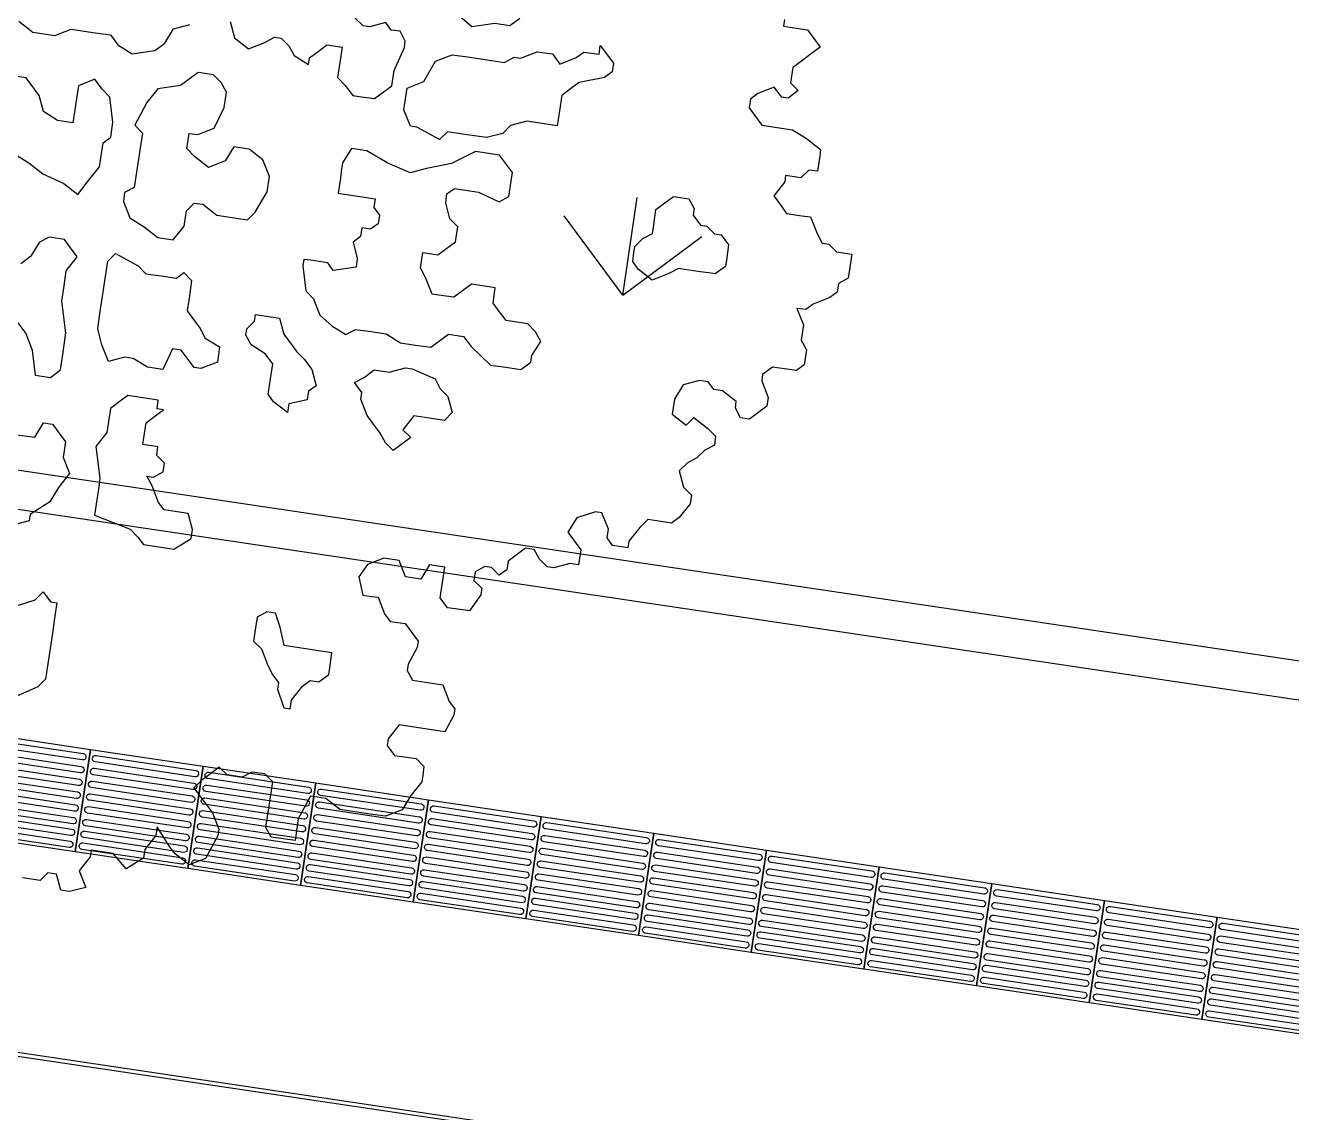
# Model space of a CAD drawing. Header units: millimetres. Extents: x 338 to 506, y 179 to 335.
# Drawn here: x 451.55 to 456.443, y 195.263 to 199.466 of the extents above; entities that cross this region are included whole.
import ezdxf

# ---------------------------------------------------------------- set-up
doc = ezdxf.new("R2010")
doc.units = ezdxf.units.MM
for name, color, linetype in [('ANDEN', 251, 'Continuous'), ('ARBOL-TOP', 3, 'Continuous'), ('MOBILIARIO_URBANO', 51, 'Continuous'), ('MUROS', 32, 'Continuous')]:
    doc.layers.add(name, color=color, linetype=linetype)

# ---------------------------------------------------------------- blocks, each defined once
blk = doc.blocks.new('*X894')
at = {"color": 0}
for q in [(25.7275, 35.2908), (25.7275, 34.752), (25.8391, 35.0214)]:
    blk.add_line((25.4581, 35.0214), q, dxfattribs=at)
blk = doc.blocks.new('*U883')
at = {"layer": 'MOBILIARIO_URBANO', "color": 241}
blk.add_lwpolyline([(1146.6783, 221.4799), (1147.1184, 221.4799), (1147.1184, 221.0799), (1146.6783, 221.0799), (1146.6783, 221.4799)], dxfattribs=at)
for points in [[(1146.7032, 221.4599), (1147.0933, 221.4599, -1), (1147.0933, 221.4349), (1146.7032, 221.4349, -1)], [(1146.7031, 221.4099), (1147.0932, 221.4099, -1), (1147.0932, 221.3849), (1146.7031, 221.3849, -1)], [(1146.7031, 221.3599), (1147.0932, 221.3599, -1), (1147.0932, 221.3349), (1146.7031, 221.3349, -1)], [(1146.703, 221.3099), (1147.0932, 221.3099, -1), (1147.0932, 221.2849), (1146.703, 221.2849, -1)], [(1146.703, 221.2599), (1147.0931, 221.2599, -1), (1147.0931, 221.2349), (1146.703, 221.2349, -1)], [(1146.7028, 221.2099), (1147.0929, 221.2099, -1), (1147.0929, 221.1849), (1146.7028, 221.1849, -1)], [(1146.7028, 221.1644), (1147.093, 221.1644, -1), (1147.093, 221.1394), (1146.7028, 221.1394, -1)], [(1146.7028, 221.1179), (1147.0929, 221.1179, -1), (1147.0929, 221.0929), (1146.7028, 221.0929, -1)]]:
    blk.add_lwpolyline(points, format="xyb", close=True, dxfattribs=at)
blk = doc.blocks.new('ARBOLITO')
at = {"linetype": 'ByBlock'}
for points in [[(463.2956, 69.1652), (463.2956, 69.1589), (463.3039, 69.1589), (463.3185, 69.1589), (463.333, 69.1444), (463.3247, 69.1361), (463.3185, 69.1298), (463.3102, 69.1215), (463.3102, 69.107), (463.3185, 69.1008), (463.3102, 69.0924), (463.3039, 69.0924), (463.2956, 69.1008), (463.2811, 69.0924), (463.2749, 69.0862), (463.2749, 69.0779), (463.2811, 69.0717), (463.2894, 69.0633), (463.2956, 69.0633), (463.3185, 69.0633), (463.333, 69.0571), (463.3476, 69.0488), (463.3476, 69.0426), (463.3476, 69.028), (463.3393, 69.028), (463.333, 69.0197), (463.3247, 69.0197), (463.3185, 69.0197), (463.3185, 69.0135), (463.3102, 68.9989), (463.3185, 68.9906), (463.3247, 68.9844), (463.3393, 68.9844), (463.3476, 68.9844), (463.3559, 68.9698), (463.3621, 68.9615), (463.3684, 68.9615), (463.3767, 68.9553), (463.3912, 68.9553), (463.3912, 68.9408), (463.3912, 68.9324), (463.3829, 68.9262), (463.3829, 68.9179), (463.3767, 68.9117), (463.3621, 68.9034), (463.3559, 68.8971), (463.3476, 68.8971), (463.3559, 68.8826), (463.3559, 68.868), (463.3621, 68.8597), (463.3621, 68.8452), (463.3559, 68.8389), (463.333, 68.8389), (463.3247, 68.8306), (463.3247, 68.8244), (463.333, 68.8098), (463.333, 68.8015), (463.3185, 68.787), (463.3102, 68.787), (463.3039, 68.7953), (463.3039, 68.8015), (463.2894, 68.8098), (463.2811, 68.8098), (463.2749, 68.8161), (463.2665, 68.8161), (463.252, 68.8098), (463.2458, 68.7953), (463.2458, 68.7808), (463.2603, 68.7724), (463.2665, 68.7808), (463.2811, 68.7724), (463.2894, 68.7662), (463.2894, 68.7579), (463.2811, 68.7517), (463.2749, 68.7434), (463.2665, 68.7371), (463.2603, 68.7288), (463.2665, 68.7143), (463.2749, 68.708), (463.2749, 68.6997), (463.2665, 68.6852), (463.2603, 68.6789), (463.2458, 68.6789), (463.2375, 68.6789), (463.2312, 68.6706), (463.2229, 68.6561), (463.2229, 68.6498), (463.2167, 68.6498), (463.2084, 68.6498), (463.2021, 68.6561), (463.2021, 68.6644), (463.1938, 68.6789), (463.1876, 68.6789), (463.171, 68.6706), (463.1647, 68.6561), (463.1793, 68.6415), (463.1793, 68.627), (463.171, 68.627), (463.1564, 68.6208), (463.1502, 68.6208), (463.1419, 68.627), (463.1356, 68.6353), (463.1273, 68.6353), (463.1128, 68.6208), (463.1128, 68.6124), (463.1065, 68.6062), (463.0982, 68.6124), (463.092, 68.6124), (463.0837, 68.6062), (463.0837, 68.5979), (463.092, 68.5917), (463.092, 68.5854), (463.0837, 68.5688), (463.0775, 68.5688), (463.0629, 68.5688), (463.0546, 68.5771), (463.0546, 68.5854), (463.0546, 68.5917), (463.0546, 68.6062), (463.0401, 68.6062), (463.0338, 68.5917), (463.0193, 68.5917), (463.011, 68.6062), (462.9964, 68.6062), (462.9819, 68.5979), (462.9756, 68.5854), (462.9819, 68.5688), (462.9902, 68.5688), (462.9964, 68.5688), (463.0047, 68.5543), (463.011, 68.548), (463.0255, 68.548), (463.0338, 68.5397), (463.0401, 68.5335), (463.0401, 68.5273), (463.0338, 68.5106), (463.0338, 68.5044), (463.0401, 68.4961), (463.0484, 68.4961), (463.0691, 68.4961), (463.0775, 68.4815), (463.0837, 68.4753), (463.0837, 68.4691), (463.0775, 68.4524), (463.0691, 68.4524), (463.0546, 68.4524), (463.0401, 68.4524), (463.0338, 68.4524), (463.0255, 68.4379), (463.0255, 68.4317), (463.0338, 68.4234), (463.0546, 68.4234), (463.0629, 68.4171), (463.0629, 68.4088), (463.0629, 68.4026), (463.0546, 68.388), (463.0484, 68.3735), (463.0338, 68.3652), (463.0193, 68.3652), (462.9964, 68.3652), (462.9902, 68.3652), (462.9756, 68.3735), (462.9673, 68.3735), (462.9611, 68.3735), (462.9528, 68.3506), (462.9528, 68.3299), (462.9299, 68.3299), (462.9237, 68.3382), (462.9237, 68.3444), (462.9237, 68.3589), (462.9237, 68.3652), (462.9237, 68.3818), (462.9154, 68.388), (462.9029, 68.388), (462.8946, 68.3818), (462.8801, 68.3818), (462.8717, 68.388), (462.8655, 68.3818), (462.8572, 68.3735), (462.851, 68.3652), (462.8572, 68.3589), (462.8717, 68.3444), (462.8801, 68.3299), (462.8801, 68.3236), (462.8717, 68.3008), (462.8572, 68.2925), (462.8427, 68.3008), (462.8364, 68.307), (462.8219, 68.3236), (462.8219, 68.3153), (462.8136, 68.3008), (462.8136, 68.2925), (462.799, 68.28), (462.7845, 68.2925), (462.7699, 68.2925), (462.7637, 68.2925), (462.7637, 68.2862), (462.7554, 68.2717), (462.7637, 68.2571), (462.7491, 68.2509), (462.7408, 68.2509), (462.7346, 68.2654), (462.7263, 68.2654), (462.7201, 68.2571), (462.7034, 68.2571)], [(463.2956, 69.1652), (463.2956, 69.1589), (463.3039, 69.1589), (463.3185, 69.1589), (463.333, 69.1444), (463.3247, 69.1361), (463.3185, 69.1298), (463.3102, 69.1215), (463.3102, 69.107), (463.3185, 69.1008), (463.3102, 69.0924), (463.3039, 69.0924), (463.2956, 69.1008), (463.2811, 69.0924), (463.2749, 69.0862), (463.2749, 69.0779), (463.2811, 69.0717), (463.2894, 69.0633), (463.2956, 69.0633), (463.3185, 69.0633), (463.333, 69.0571), (463.3476, 69.0488), (463.3476, 69.0426), (463.3476, 69.028), (463.3393, 69.028), (463.333, 69.0197), (463.3247, 69.0197), (463.3185, 69.0197), (463.3185, 69.0135), (463.3102, 68.9989), (463.3185, 68.9906), (463.3247, 68.9844), (463.3393, 68.9844), (463.3476, 68.9844), (463.3559, 68.9698), (463.3621, 68.9615), (463.3684, 68.9615), (463.3767, 68.9553), (463.3912, 68.9553), (463.3912, 68.9408), (463.3912, 68.9324), (463.3829, 68.9262), (463.3829, 68.9179), (463.3767, 68.9117), (463.3621, 68.9034), (463.3559, 68.8971), (463.3476, 68.8971), (463.3559, 68.8826), (463.3559, 68.868), (463.3621, 68.8597), (463.3621, 68.8452), (463.3559, 68.8389), (463.333, 68.8389), (463.3247, 68.8306), (463.3247, 68.8244), (463.333, 68.8098), (463.333, 68.8015), (463.3185, 68.787), (463.3102, 68.787), (463.3039, 68.7953), (463.3039, 68.8015), (463.2894, 68.8098), (463.2811, 68.8098), (463.2749, 68.8161), (463.2665, 68.8161), (463.252, 68.8098), (463.2458, 68.7953), (463.2458, 68.7808), (463.2603, 68.7724), (463.2665, 68.7808), (463.2811, 68.7724), (463.2894, 68.7662), (463.2894, 68.7579), (463.2811, 68.7517), (463.2749, 68.7434), (463.2665, 68.7371), (463.2603, 68.7288), (463.2665, 68.7143), (463.2749, 68.708), (463.2749, 68.6997), (463.2665, 68.6852), (463.2603, 68.6789), (463.2458, 68.6789), (463.2375, 68.6789), (463.2312, 68.6706), (463.2229, 68.6561), (463.2229, 68.6498), (463.2167, 68.6498), (463.2084, 68.6498), (463.2021, 68.6561), (463.2021, 68.6644), (463.1938, 68.6789), (463.1876, 68.6789), (463.171, 68.6706), (463.1647, 68.6561), (463.1793, 68.6415), (463.1793, 68.627), (463.171, 68.627), (463.1564, 68.6208), (463.1502, 68.6208), (463.1419, 68.627), (463.1356, 68.6353), (463.1273, 68.6353), (463.1128, 68.6208), (463.1128, 68.6124), (463.1065, 68.6062), (463.0982, 68.6124), (463.092, 68.6124), (463.0837, 68.6062), (463.0837, 68.5979), (463.092, 68.5917), (463.092, 68.5854), (463.0837, 68.5688), (463.0775, 68.5688), (463.0629, 68.5688), (463.0546, 68.5771), (463.0546, 68.5854), (463.0546, 68.5917), (463.0546, 68.6062), (463.0401, 68.6062), (463.0338, 68.5917), (463.0193, 68.5917), (463.011, 68.6062), (462.9964, 68.6062), (462.9819, 68.5979), (462.9756, 68.5854), (462.9819, 68.5688), (462.9902, 68.5688), (462.9964, 68.5688), (463.0047, 68.5543), (463.011, 68.548), (463.0255, 68.548), (463.0338, 68.5397), (463.0401, 68.5335), (463.0401, 68.5273), (463.0338, 68.5106), (463.0338, 68.5044), (463.0401, 68.4961), (463.0484, 68.4961), (463.0691, 68.4961), (463.0775, 68.4815), (463.0837, 68.4753), (463.0837, 68.4691), (463.0775, 68.4524), (463.0691, 68.4524), (463.0546, 68.4524), (463.0401, 68.4524), (463.0338, 68.4524), (463.0255, 68.4379), (463.0255, 68.4317), (463.0338, 68.4234), (463.0546, 68.4234), (463.0629, 68.4171), (463.0629, 68.4088), (463.0629, 68.4026), (463.0546, 68.388), (463.0484, 68.3735), (463.0338, 68.3652), (463.0193, 68.3652), (462.9964, 68.3652), (462.9902, 68.3652), (462.9756, 68.3735), (462.9673, 68.3735), (462.9611, 68.3735), (462.9528, 68.3506), (462.9528, 68.3299), (462.9299, 68.3299), (462.9237, 68.3382), (462.9237, 68.3444), (462.9237, 68.3589), (462.9237, 68.3652), (462.9237, 68.3818), (462.9154, 68.388), (462.9029, 68.388), (462.8946, 68.3818), (462.8801, 68.3818), (462.8717, 68.388), (462.8655, 68.3818), (462.8572, 68.3735), (462.851, 68.3652), (462.8572, 68.3589), (462.8717, 68.3444), (462.8801, 68.3299), (462.8801, 68.3236), (462.8717, 68.3008), (462.8572, 68.2925), (462.8427, 68.3008), (462.8364, 68.307), (462.8219, 68.3236), (462.8219, 68.3153), (462.8136, 68.3008), (462.8136, 68.2925), (462.799, 68.28), (462.7845, 68.2925), (462.7699, 68.2925), (462.7637, 68.2925), (462.7637, 68.2862), (462.7554, 68.2717), (462.7637, 68.2571), (462.7491, 68.2509), (462.7408, 68.2509), (462.7346, 68.2654), (462.7263, 68.2654), (462.7201, 68.2571), (462.7034, 68.2571)], [(462.5808, 69.0571), (462.5954, 69.0488), (462.6162, 69.0488), (462.6307, 69.0571), (462.6536, 69.0571), (462.6681, 69.0571), (462.6764, 69.0488), (462.691, 69.0426), (462.7117, 69.0488), (462.7201, 69.0571), (462.7263, 69.0717), (462.7408, 69.0779)], [(462.7782, 69.0862), (462.7845, 69.0717), (462.799, 69.0633), (462.8136, 69.0717), (462.8219, 69.0779), (462.8281, 69.0779), (462.8364, 69.0717), (462.8427, 69.0633), (462.8572, 69.0571), (462.8572, 69.0633), (462.8655, 69.0717), (462.8717, 69.0779), (462.8863, 69.0779), (462.8863, 69.0633), (462.8863, 69.0488), (462.8946, 69.0426), (462.9029, 69.0343), (462.9091, 69.0343), (462.9237, 69.0343), (462.9382, 69.0488), (462.9382, 69.0633), (462.9445, 69.0862), (462.9445, 69.0924), (462.9382, 69.1008), (462.9299, 69.1008), (462.9237, 69.107), (462.9091, 69.1008), (462.9029, 69.1008), (462.8946, 69.107)], [(462.9819, 69.1298), (463.0047, 69.1153), (463.0255, 69.1215), (463.0401, 69.1215), (463.0484, 69.1298)], [(462.5808, 69.0571), (462.5954, 69.0488), (462.6162, 69.0488), (462.6307, 69.0571), (462.6536, 69.0571), (462.6681, 69.0571), (462.6764, 69.0488), (462.691, 69.0426), (462.7117, 69.0488), (462.7201, 69.0571), (462.7263, 69.0717), (462.7408, 69.0779)], [(462.7782, 69.0862), (462.7845, 69.0717), (462.799, 69.0633), (462.8136, 69.0717), (462.8219, 69.0779), (462.8281, 69.0779), (462.8364, 69.0717), (462.8427, 69.0633), (462.8572, 69.0571), (462.8572, 69.0633), (462.8655, 69.0717), (462.8717, 69.0779), (462.8863, 69.0779), (462.8863, 69.0633), (462.8863, 69.0488), (462.8946, 69.0426), (462.9029, 69.0343), (462.9091, 69.0343), (462.9237, 69.0343), (462.9382, 69.0488), (462.9382, 69.0633), (462.9445, 69.0862), (462.9445, 69.0924), (462.9382, 69.1008), (462.9299, 69.1008), (462.9237, 69.107), (462.9091, 69.1008), (462.9029, 69.1008), (462.8946, 69.107)], [(462.9819, 69.1298), (463.0047, 69.1153), (463.0255, 69.1215), (463.0401, 69.1215), (463.0484, 69.1298)], [(462.9611, 69.0135), (462.9528, 69.028), (462.9528, 69.0343), (462.9528, 69.0488), (462.9673, 69.0571), (462.9756, 69.0779), (462.9902, 69.0862), (463.0047, 69.0862), (463.0193, 69.0862), (463.0401, 69.0862), (463.0484, 69.0924), (463.0546, 69.0924), (463.0691, 69.1008), (463.0837, 69.1008), (463.092, 69.0924), (463.1065, 69.1008), (463.1128, 69.107), (463.1273, 69.107), (463.1273, 69.1153), (463.1419, 69.1008), (463.1419, 69.0924), (463.1356, 69.0862), (463.1128, 69.0779), (463.1065, 69.0717), (463.0982, 69.0633), (463.0982, 69.0488), (463.0982, 69.0343), (463.0837, 69.0343), (463.0691, 69.0343), (463.0546, 69.028), (463.0484, 69.0197), (463.0338, 69.0135), (463.011, 69.0135), (462.9964, 69.0135), (462.9902, 69.0052), (462.9673, 69.0135), (462.9611, 69.0135), (462.9611, 69.0135)], [(462.9611, 69.0135), (462.9528, 69.028), (462.9528, 69.0343), (462.9528, 69.0488), (462.9673, 69.0571), (462.9756, 69.0779), (462.9902, 69.0862), (463.0047, 69.0862), (463.0193, 69.0862), (463.0401, 69.0862), (463.0484, 69.0924), (463.0546, 69.0924), (463.0691, 69.1008), (463.0837, 69.1008), (463.092, 69.0924), (463.1065, 69.1008), (463.1128, 69.107), (463.1273, 69.107), (463.1273, 69.1153), (463.1419, 69.1008), (463.1419, 69.0924), (463.1356, 69.0862), (463.1128, 69.0779), (463.1065, 69.0717), (463.0982, 69.0633), (463.0982, 69.0488), (463.0982, 69.0343), (463.0837, 69.0343), (463.0691, 69.0343), (463.0546, 69.028), (463.0484, 69.0197), (463.0338, 69.0135), (463.011, 69.0135), (462.9964, 69.0135), (462.9902, 69.0052), (462.9673, 69.0135), (462.9611, 69.0135)], [(462.7034, 68.9034), (462.7117, 68.8888), (462.7263, 68.8826), (462.7408, 68.8743), (462.7491, 68.8743), (462.7554, 68.8743), (462.7637, 68.8888), (462.7637, 68.8971), (462.7637, 68.9034), (462.7699, 68.9117), (462.7782, 68.9117), (462.7928, 68.9034), (462.8073, 68.9034), (462.8219, 68.9034), (462.8281, 68.9117), (462.8364, 68.9324), (462.8364, 68.947), (462.8281, 68.9615), (462.8136, 68.9698), (462.8073, 68.9698), (462.799, 68.9698), (462.7928, 68.9553), (462.7782, 68.947), (462.7637, 68.9553), (462.7554, 68.9615), (462.7554, 68.9761), (462.7637, 68.9761), (462.7782, 68.9844), (462.7845, 69.0052), (462.7845, 69.0197), (462.7782, 69.028), (462.7699, 69.0343), (462.7554, 69.0343), (462.7491, 69.028), (462.7408, 69.0197), (462.7201, 69.0135), (462.7117, 68.9989), (462.7034, 68.9761), (462.7117, 68.9698), (462.7117, 68.9553), (462.7117, 68.9324), (462.7117, 68.9179), (462.7034, 68.9117), (462.7034, 68.9034), (462.7034, 68.9034)], [(462.7034, 68.9034), (462.7117, 68.8888), (462.7263, 68.8826), (462.7408, 68.8743), (462.7491, 68.8743), (462.7554, 68.8743), (462.7637, 68.8888), (462.7637, 68.8971), (462.7637, 68.9034), (462.7699, 68.9117), (462.7782, 68.9117), (462.7928, 68.9034), (462.8073, 68.9034), (462.8219, 68.9034), (462.8281, 68.9117), (462.8364, 68.9324), (462.8364, 68.947), (462.8281, 68.9615), (462.8136, 68.9698), (462.8073, 68.9698), (462.799, 68.9698), (462.7928, 68.9553), (462.7782, 68.947), (462.7637, 68.9553), (462.7554, 68.9615), (462.7554, 68.9761), (462.7637, 68.9761), (462.7782, 68.9844), (462.7845, 69.0052), (462.7845, 69.0197), (462.7782, 69.028), (462.7699, 69.0343), (462.7554, 69.0343), (462.7491, 69.028), (462.7408, 69.0197), (462.7201, 69.0135), (462.7117, 68.9989), (462.7034, 68.9761), (462.7117, 68.9698), (462.7117, 68.9553), (462.7117, 68.9324), (462.7117, 68.9179), (462.7034, 68.9117), (462.7034, 68.9034)], [(462.5954, 68.9324), (462.6099, 68.9262), (462.6245, 68.9179), (462.6453, 68.9117), (462.6598, 68.9034), (462.6681, 68.9179), (462.6764, 68.9324), (462.6764, 68.9553), (462.6827, 68.9615), (462.6827, 68.9761), (462.6764, 68.9989), (462.6681, 69.0052), (462.6598, 69.0135), (462.6453, 69.0052), (462.6453, 68.9989), (462.6453, 68.9844), (462.6453, 68.9698), (462.6307, 68.9698), (462.6162, 68.9761), (462.6099, 68.9906), (462.5954, 69.0052), (462.5871, 69.0052)], [(462.5954, 68.9324), (462.6099, 68.9262), (462.6245, 68.9179), (462.6453, 68.9117), (462.6598, 68.9034), (462.6681, 68.9179), (462.6764, 68.9324), (462.6764, 68.9553), (462.6827, 68.9615), (462.6827, 68.9761), (462.6764, 68.9989), (462.6681, 69.0052), (462.6598, 69.0135), (462.6453, 69.0052), (462.6453, 68.9989), (462.6453, 68.9844), (462.6453, 68.9698), (462.6307, 68.9698), (462.6162, 68.9761), (462.6099, 68.9906), (462.5954, 69.0052), (462.5871, 69.0052)], [(462.9091, 68.868), (462.9029, 68.8743), (462.8863, 68.8743), (462.8801, 68.8743), (462.8801, 68.868), (462.8863, 68.8452), (462.8946, 68.8389), (462.9029, 68.8244), (462.9154, 68.8161), (462.9299, 68.8098), (462.9382, 68.8161), (462.9528, 68.8161), (462.9673, 68.8161), (462.9819, 68.8098), (462.9964, 68.8098), (463.011, 68.8098), (463.0255, 68.8244), (463.0401, 68.8244), (463.0484, 68.8161), (463.0691, 68.8015), (463.0837, 68.8015), (463.0982, 68.8015), (463.1065, 68.8098), (463.1065, 68.8161), (463.1128, 68.8306), (463.1065, 68.8389), (463.0982, 68.8452), (463.092, 68.8452), (463.0775, 68.8452), (463.0691, 68.8535), (463.0629, 68.8597), (463.0629, 68.8743), (463.0546, 68.8743), (463.0401, 68.8743), (463.0338, 68.868), (463.0255, 68.8597), (463.011, 68.8597), (463.0047, 68.8597), (462.9964, 68.8743), (462.9902, 68.8826), (462.9902, 68.8888), (462.9902, 68.8971), (463.0047, 68.8971), (463.011, 68.9034), (463.0193, 68.9117), (463.0193, 68.9262), (463.011, 68.9324), (463.0047, 68.947), (463.0047, 68.9553), (463.011, 68.9615), (463.0255, 68.9615), (463.0338, 68.9615), (463.0546, 68.9553), (463.0629, 68.9615), (463.0629, 68.9761), (463.0629, 68.9844), (463.0484, 68.9989), (463.0255, 68.9989), (463.0047, 68.9844), (462.9819, 68.9761), (462.9673, 68.9698), (462.9445, 68.9761), (462.9237, 68.9844), (462.9091, 68.9844), (462.9029, 68.9698), (462.9029, 68.9615), (462.9029, 68.9553), (462.9029, 68.9408), (462.9091, 68.9408), (462.9237, 68.9408), (462.9382, 68.9408), (462.9382, 68.9324), (462.9445, 68.9262), (462.9445, 68.9179), (462.9382, 68.9117), (462.9299, 68.9117), (462.9299, 68.9034), (462.9237, 68.8971), (462.9299, 68.8826), (462.9299, 68.8743), (462.9091, 68.868), (462.9091, 68.868)], [(462.9091, 68.868), (462.9029, 68.8743), (462.8863, 68.8743), (462.8801, 68.8743), (462.8801, 68.868), (462.8863, 68.8452), (462.8946, 68.8389), (462.9029, 68.8244), (462.9154, 68.8161), (462.9299, 68.8098), (462.9382, 68.8161), (462.9528, 68.8161), (462.9673, 68.8161), (462.9819, 68.8098), (462.9964, 68.8098), (463.011, 68.8098), (463.0255, 68.8244), (463.0401, 68.8244), (463.0484, 68.8161), (463.0691, 68.8015), (463.0837, 68.8015), (463.0982, 68.8015), (463.1065, 68.8098), (463.1065, 68.8161), (463.1128, 68.8306), (463.1065, 68.8389), (463.0982, 68.8452), (463.092, 68.8452), (463.0775, 68.8452), (463.0691, 68.8535), (463.0629, 68.8597), (463.0629, 68.8743), (463.0546, 68.8743), (463.0401, 68.8743), (463.0338, 68.868), (463.0255, 68.8597), (463.011, 68.8597), (463.0047, 68.8597), (462.9964, 68.8743), (462.9902, 68.8826), (462.9902, 68.8888), (462.9902, 68.8971), (463.0047, 68.8971), (463.011, 68.9034), (463.0193, 68.9117), (463.0193, 68.9262), (463.011, 68.9324), (463.0047, 68.947), (463.0047, 68.9553), (463.011, 68.9615), (463.0255, 68.9615), (463.0338, 68.9615), (463.0546, 68.9553), (463.0629, 68.9615), (463.0629, 68.9761), (463.0629, 68.9844), (463.0484, 68.9989), (463.0255, 68.9989), (463.0047, 68.9844), (462.9819, 68.9761), (462.9673, 68.9698), (462.9445, 68.9761), (462.9237, 68.9844), (462.9091, 68.9844), (462.9029, 68.9698), (462.9029, 68.9615), (462.9029, 68.9553), (462.9029, 68.9408), (462.9091, 68.9408), (462.9237, 68.9408), (462.9382, 68.9408), (462.9382, 68.9324), (462.9445, 68.9262), (462.9445, 68.9179), (462.9382, 68.9117), (462.9299, 68.9117), (462.9299, 68.9034), (462.9237, 68.8971), (462.9299, 68.8826), (462.9299, 68.8743), (462.9091, 68.868)], [(463.2375, 68.9179), (463.2312, 68.9179), (463.2229, 68.9117), (463.2084, 68.9034), (463.1938, 68.9117), (463.1876, 68.9179), (463.1876, 68.9262), (463.1876, 68.9324), (463.1938, 68.9408), (463.2021, 68.947), (463.2021, 68.9553), (463.2021, 68.9698), (463.2084, 68.9761), (463.2167, 68.9844), (463.2229, 68.9844), (463.2312, 68.9844), (463.2375, 68.9761), (463.2375, 68.9698), (463.2458, 68.9615), (463.252, 68.9615), (463.2603, 68.9553), (463.2665, 68.9553), (463.2749, 68.947), (463.2749, 68.9324), (463.2749, 68.9262), (463.2665, 68.9179), (463.2603, 68.9179), (463.252, 68.9179), (463.2458, 68.9179), (463.2375, 68.9179), (463.2375, 68.9179)], [(463.2375, 68.9179), (463.2312, 68.9179), (463.2229, 68.9117), (463.2084, 68.9034), (463.1938, 68.9117), (463.1876, 68.9179), (463.1876, 68.9262), (463.1876, 68.9324), (463.1938, 68.9408), (463.2021, 68.947), (463.2021, 68.9553), (463.2021, 68.9698), (463.2084, 68.9761), (463.2167, 68.9844), (463.2229, 68.9844), (463.2312, 68.9844), (463.2375, 68.9761), (463.2375, 68.9698), (463.2458, 68.9615), (463.252, 68.9615), (463.2603, 68.9553), (463.2665, 68.9553), (463.2749, 68.947), (463.2749, 68.9324), (463.2749, 68.9262), (463.2665, 68.9179), (463.2603, 68.9179), (463.252, 68.9179), (463.2458, 68.9179), (463.2375, 68.9179)], [(462.6162, 68.7808), (462.6307, 68.7662), (462.639, 68.7517), (462.6453, 68.7288), (462.6598, 68.7288), (462.6681, 68.7371), (462.6681, 68.7517), (462.6681, 68.7724), (462.6598, 68.8015), (462.6598, 68.8161), (462.6598, 68.8306), (462.6681, 68.8452), (462.6598, 68.8535), (462.6536, 68.8597), (462.6453, 68.8597), (462.639, 68.8597), (462.6307, 68.8535), (462.6245, 68.8389), (462.6162, 68.8306)], [(462.6162, 68.7808), (462.6307, 68.7662), (462.639, 68.7517), (462.6453, 68.7288), (462.6598, 68.7288), (462.6681, 68.7371), (462.6681, 68.7517), (462.6681, 68.7724), (462.6598, 68.8015), (462.6598, 68.8161), (462.6598, 68.8306), (462.6681, 68.8452), (462.6598, 68.8535), (462.6536, 68.8597), (462.6453, 68.8597), (462.639, 68.8597), (462.6307, 68.8535), (462.6245, 68.8389), (462.6162, 68.8306)], [(462.7034, 68.7662), (462.6972, 68.7808), (462.6972, 68.7953), (462.6972, 68.8098), (462.6972, 68.8306), (462.6972, 68.8452), (462.7034, 68.8535), (462.7263, 68.8452), (462.7346, 68.8389), (462.7491, 68.8389), (462.7637, 68.8389), (462.7699, 68.8452), (462.7782, 68.8389), (462.7782, 68.8244), (462.7782, 68.8161), (462.7782, 68.8098), (462.7928, 68.7953), (462.799, 68.787), (462.8136, 68.7808), (462.8136, 68.7662), (462.799, 68.7579), (462.7928, 68.7579), (462.7782, 68.7724), (462.7699, 68.7724), (462.7637, 68.7517), (462.7491, 68.7517), (462.7346, 68.7579), (462.7263, 68.7579), (462.7117, 68.7517), (462.7034, 68.7662), (462.7034, 68.7662)], [(462.7034, 68.7662), (462.6972, 68.7808), (462.6972, 68.7953), (462.6972, 68.8098), (462.6972, 68.8306), (462.6972, 68.8452), (462.7034, 68.8535), (462.7263, 68.8452), (462.7346, 68.8389), (462.7491, 68.8389), (462.7637, 68.8389), (462.7699, 68.8452), (462.7782, 68.8389), (462.7782, 68.8244), (462.7782, 68.8161), (462.7782, 68.8098), (462.7928, 68.7953), (462.799, 68.787), (462.8136, 68.7808), (462.8136, 68.7662), (462.799, 68.7579), (462.7928, 68.7579), (462.7782, 68.7724), (462.7699, 68.7724), (462.7637, 68.7517), (462.7491, 68.7517), (462.7346, 68.7579), (462.7263, 68.7579), (462.7117, 68.7517), (462.7034, 68.7662)], [(462.8863, 68.7288), (462.8717, 68.7371), (462.8655, 68.7434), (462.8655, 68.7517), (462.8655, 68.7579), (462.8655, 68.7724), (462.8572, 68.7808), (462.8427, 68.787), (462.8364, 68.7953), (462.8364, 68.8015), (462.8427, 68.8098), (462.8427, 68.8161), (462.8572, 68.8161), (462.8655, 68.8161), (462.8717, 68.8015), (462.8863, 68.787), (462.8946, 68.7808), (462.9029, 68.7724), (462.9091, 68.7579), (462.9029, 68.7517), (462.9029, 68.7434), (462.8863, 68.7371), (462.8863, 68.7288), (462.8863, 68.7288)], [(462.8863, 68.7288), (462.8717, 68.7371), (462.8655, 68.7434), (462.8655, 68.7517), (462.8655, 68.7579), (462.8655, 68.7724), (462.8572, 68.7808), (462.8427, 68.787), (462.8364, 68.7953), (462.8364, 68.8015), (462.8427, 68.8098), (462.8427, 68.8161), (462.8572, 68.8161), (462.8655, 68.8161), (462.8717, 68.8015), (462.8863, 68.787), (462.8946, 68.7808), (462.9029, 68.7724), (462.9091, 68.7579), (462.9029, 68.7517), (462.9029, 68.7434), (462.8863, 68.7371), (462.8863, 68.7288)], [(462.9902, 68.708), (462.9819, 68.7143), (462.9756, 68.7226), (462.9611, 68.7371), (462.9528, 68.7517), (462.9528, 68.7579), (462.9445, 68.7662), (462.9528, 68.7724), (462.9611, 68.7808), (462.9756, 68.7808), (462.9902, 68.787), (462.9964, 68.787), (463.0193, 68.7808), (463.0255, 68.7724), (463.0338, 68.7662), (463.0401, 68.7517), (463.0338, 68.7434), (463.0193, 68.7434), (463.011, 68.7434), (463.0047, 68.7434), (462.9964, 68.7288), (463.0047, 68.7226), (462.9902, 68.708), (462.9902, 68.708)], [(462.9902, 68.708), (462.9819, 68.7143), (462.9756, 68.7226), (462.9611, 68.7371), (462.9528, 68.7517), (462.9528, 68.7579), (462.9445, 68.7662), (462.9528, 68.7724), (462.9611, 68.7808), (462.9756, 68.7808), (462.9902, 68.787), (462.9964, 68.787), (463.0193, 68.7808), (463.0255, 68.7724), (463.0338, 68.7662), (463.0401, 68.7517), (463.0338, 68.7434), (463.0193, 68.7434), (463.011, 68.7434), (463.0047, 68.7434), (462.9964, 68.7288), (463.0047, 68.7226), (462.9902, 68.708)], [(462.7554, 68.5979), (462.7637, 68.5917), (462.7699, 68.5854), (462.7928, 68.5854), (462.799, 68.5854), (462.8136, 68.5979), (462.8136, 68.6062), (462.8073, 68.6208), (462.7928, 68.6208), (462.7845, 68.6208), (462.7782, 68.627), (462.7699, 68.6415), (462.7637, 68.6498), (462.7699, 68.6498), (462.7782, 68.6561), (462.7782, 68.6644), (462.7699, 68.6706), (462.7699, 68.6789), (462.7554, 68.6789), (462.7554, 68.6852), (462.7554, 68.6935), (462.7554, 68.6997), (462.7637, 68.708), (462.7699, 68.7143), (462.7637, 68.7143), (462.7637, 68.7226), (462.7554, 68.7226), (462.7408, 68.7226), (462.7346, 68.7226), (462.7263, 68.7143), (462.7201, 68.708), (462.7201, 68.6852), (462.7117, 68.6706), (462.7201, 68.6415), (462.7201, 68.6353), (462.7201, 68.6208), (462.7201, 68.6062), (462.7554, 68.5979), (462.7554, 68.5979)], [(462.7554, 68.5979), (462.7637, 68.5917), (462.7699, 68.5854), (462.7928, 68.5854), (462.799, 68.5854), (462.8136, 68.5979), (462.8136, 68.6062), (462.8073, 68.6208), (462.7928, 68.6208), (462.7845, 68.6208), (462.7782, 68.627), (462.7699, 68.6415), (462.7637, 68.6498), (462.7699, 68.6498), (462.7782, 68.6561), (462.7782, 68.6644), (462.7699, 68.6706), (462.7699, 68.6789), (462.7554, 68.6789), (462.7554, 68.6852), (462.7554, 68.6935), (462.7554, 68.6997), (462.7637, 68.708), (462.7699, 68.7143), (462.7637, 68.7143), (462.7637, 68.7226), (462.7554, 68.7226), (462.7408, 68.7226), (462.7346, 68.7226), (462.7263, 68.7143), (462.7201, 68.708), (462.7201, 68.6852), (462.7117, 68.6706), (462.7201, 68.6415), (462.7201, 68.6353), (462.7201, 68.6208), (462.7201, 68.6062), (462.7554, 68.5979)], [(462.6245, 68.5854), (462.6162, 68.5917), (462.6162, 68.6062), (462.6307, 68.6124), (462.6307, 68.6208), (462.6245, 68.6353), (462.6162, 68.6498), (462.6245, 68.6644), (462.6307, 68.6706), (462.639, 68.6706), (462.6536, 68.6706), (462.6598, 68.6852), (462.6681, 68.6852), (462.6827, 68.6706), (462.6827, 68.6561), (462.691, 68.6415), (462.6827, 68.627), (462.6764, 68.6124), (462.6598, 68.5979), (462.6598, 68.5917), (462.6453, 68.5854), (462.6245, 68.5854), (462.6245, 68.5854)], [(462.6245, 68.5854), (462.6162, 68.5917), (462.6162, 68.6062), (462.6307, 68.6124), (462.6307, 68.6208), (462.6245, 68.6353), (462.6162, 68.6498), (462.6245, 68.6644), (462.6307, 68.6706), (462.639, 68.6706), (462.6536, 68.6706), (462.6598, 68.6852), (462.6681, 68.6852), (462.6827, 68.6706), (462.6827, 68.6561), (462.691, 68.6415), (462.6827, 68.627), (462.6764, 68.6124), (462.6598, 68.5979), (462.6598, 68.5917), (462.6453, 68.5854), (462.6245, 68.5854)], [(462.9299, 68.4524), (462.9299, 68.4608), (462.9382, 68.4753), (462.9445, 68.4815), (462.9528, 68.4815), (462.9611, 68.4899), (462.9611, 68.4961), (462.9611, 68.5106), (462.9528, 68.5106), (462.9382, 68.5106), (462.9299, 68.5106), (462.9154, 68.5106), (462.9091, 68.5273), (462.9029, 68.5397), (462.8946, 68.5397), (462.8863, 68.5335), (462.8863, 68.5273), (462.8863, 68.5106), (462.8946, 68.5044), (462.9029, 68.4899), (462.9091, 68.4815), (462.9154, 68.4753), (462.9154, 68.4691), (462.9237, 68.4524), (462.9299, 68.4524), (462.9299, 68.4524)], [(462.9299, 68.4524), (462.9299, 68.4608), (462.9382, 68.4753), (462.9445, 68.4815), (462.9528, 68.4815), (462.9611, 68.4899), (462.9611, 68.4961), (462.9611, 68.5106), (462.9528, 68.5106), (462.9382, 68.5106), (462.9299, 68.5106), (462.9154, 68.5106), (462.9091, 68.5273), (462.9029, 68.5397), (462.8946, 68.5397), (462.8863, 68.5335), (462.8863, 68.5273), (462.8863, 68.5106), (462.8946, 68.5044), (462.9029, 68.4899), (462.9091, 68.4815), (462.9154, 68.4753), (462.9154, 68.4691), (462.9237, 68.4524), (462.9299, 68.4524)], [(462.6681, 68.4234), (462.6598, 68.4317), (462.6536, 68.4379), (462.6598, 68.4524), (462.6536, 68.4691), (462.6453, 68.4691), (462.639, 68.4753), (462.639, 68.4899), (462.6453, 68.4961), (462.6453, 68.5044), (462.6598, 68.5106), (462.6764, 68.5189), (462.6827, 68.5273), (462.691, 68.5189), (462.6972, 68.5189), (462.6972, 68.5044), (462.6972, 68.4899), (462.6972, 68.4691), (462.6972, 68.4608), (462.6972, 68.4524), (462.6972, 68.4462), (462.691, 68.4379), (462.6681, 68.4234), (462.6681, 68.4234)], [(462.6681, 68.4234), (462.6598, 68.4317), (462.6536, 68.4379), (462.6598, 68.4524), (462.6536, 68.4691), (462.6453, 68.4691), (462.639, 68.4753), (462.639, 68.4899), (462.6453, 68.4961), (462.6453, 68.5044), (462.6598, 68.5106), (462.6764, 68.5189), (462.6827, 68.5273), (462.691, 68.5189), (462.6972, 68.5189), (462.6972, 68.5044), (462.6972, 68.4899), (462.6972, 68.4691), (462.6972, 68.4608), (462.6972, 68.4524), (462.6972, 68.4462), (462.691, 68.4379), (462.6681, 68.4234)]]:
    blk.add_lwpolyline(points, dxfattribs=at)
blk = doc.blocks.new('A$C7152A42C')
at = {"layer": 'ANDEN'}
for points in [[(22.21838, 26.35441), (22.21838, 147.01361), (11.3464, 147.70398)], [(11.3464, 147.70398), (11.3526, 147.60417), (22.11859, 146.91995), (22.11859, 146.91995), (22.21715, 19.86576)], [(22.21838, 26.35441), (22.21838, 26.35441), (22.21838, 147.01361)], [(28.41845, 28.45559), (24.29376, 28.45559), (24.29376, 46.05373), (24.29376, 46.05373), (25.1145, 46.05373), (25.1145, 46.15373), (25.1145, 52.36989)], [(27.4477, 52.51991), (27.4477, 46.15375), (27.4477, 45.90375), (28.26845, 45.90375), (28.26845, 28.6056), (26.3561, 28.60559), (24.44376, 28.60559), (24.44376, 45.90373), (25.2645, 45.90373), (25.2645, 46.15373), (25.2645, 52.51989)]]:
    blk.add_lwpolyline(points, dxfattribs=at)
at = {"layer": 'ANDEN', "color": 251, "linetype": 'Continuous'}
blk.add_blockref('*X894', (0, 0), dxfattribs=at)
at = {"layer": 'ANDEN', "rotation": 270}
for p in [(-198.06149, 1183.91511), (-198.06149, 1183.47501), (-198.06149, 1183.0349), (-198.06149, 1182.59479), (-198.06149, 1182.15469), (-198.06149, 1181.71458), (-198.06149, 1181.27448), (-198.06149, 1180.83437), (-198.06149, 1180.39427), (-198.06149, 1179.95416), (-198.06149, 1179.51406), (-198.06149, 1179.07395)]:
    blk.add_blockref('*U883', p, dxfattribs=at)
at = {"layer": 'ARBOL-TOP', "color": 3, "linetype": 'ByBlock', "xscale": 4.090679926752369, "yscale": 4.090679926752369, "zscale": 4.090679926752369, "rotation": 270}
blk.add_blockref('ARBOLITO', (-256.3295, 1929.7545), dxfattribs=at)

msp = doc.modelspace()

# ---------------------------------------------------------------- block references
at = {"layer": 'MUROS', "color": 32, "rotation": 81.53046525965426}
msp.add_blockref('A$C7152A42C', (484.7482, 168.0844), dxfattribs=at)

doc.saveas('drawing.dxf')
